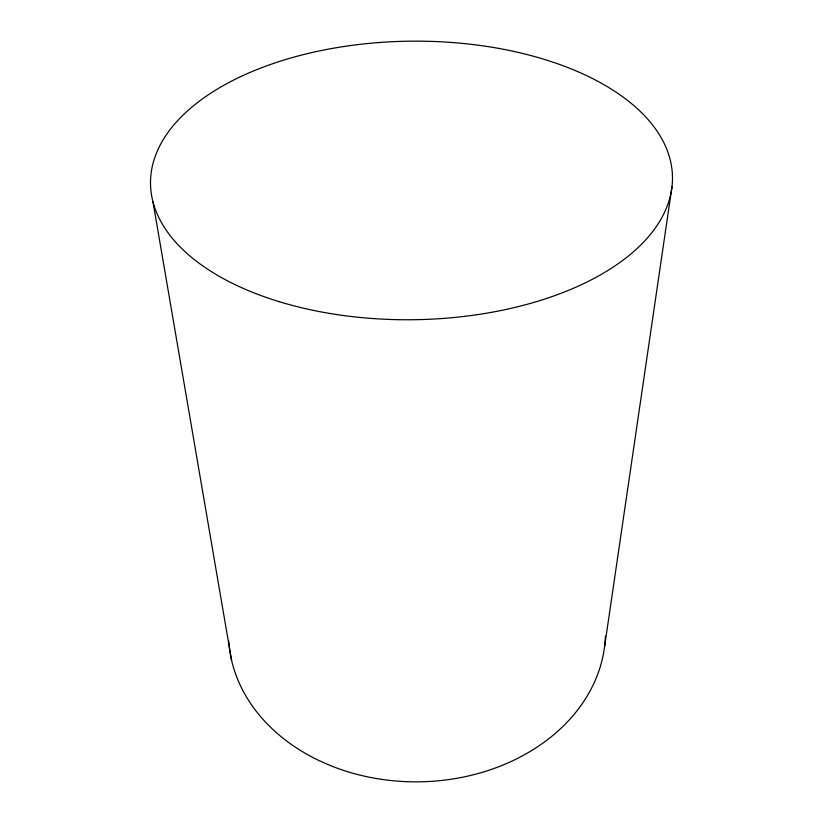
<?xml version="1.0" encoding="UTF-8"?>
<svg xmlns="http://www.w3.org/2000/svg" width="823" height="823" viewBox="0 0 823 823"><rect width="100%" height="100%" fill="white"/><g stroke="black" fill="none" stroke-linecap="round" stroke-linejoin="round"><path stroke-width="1.23" d="M604.576 646.611L671.969 186.852M152.975 201.861L231.602 660.375M605.43 636.128A188.508 149.251 -0.7 0 1 419.072 781.829A188.508 149.251 -0.7 0 1 228.753 641.107M279.223 301.681A261.004 139.282 -0.7 0 0 672.473 179.26A261.004 139.282 -0.7 0 0 282.762 60.408A261.004 139.282 -0.7 0 0 279.223 301.681"/></g></svg>
